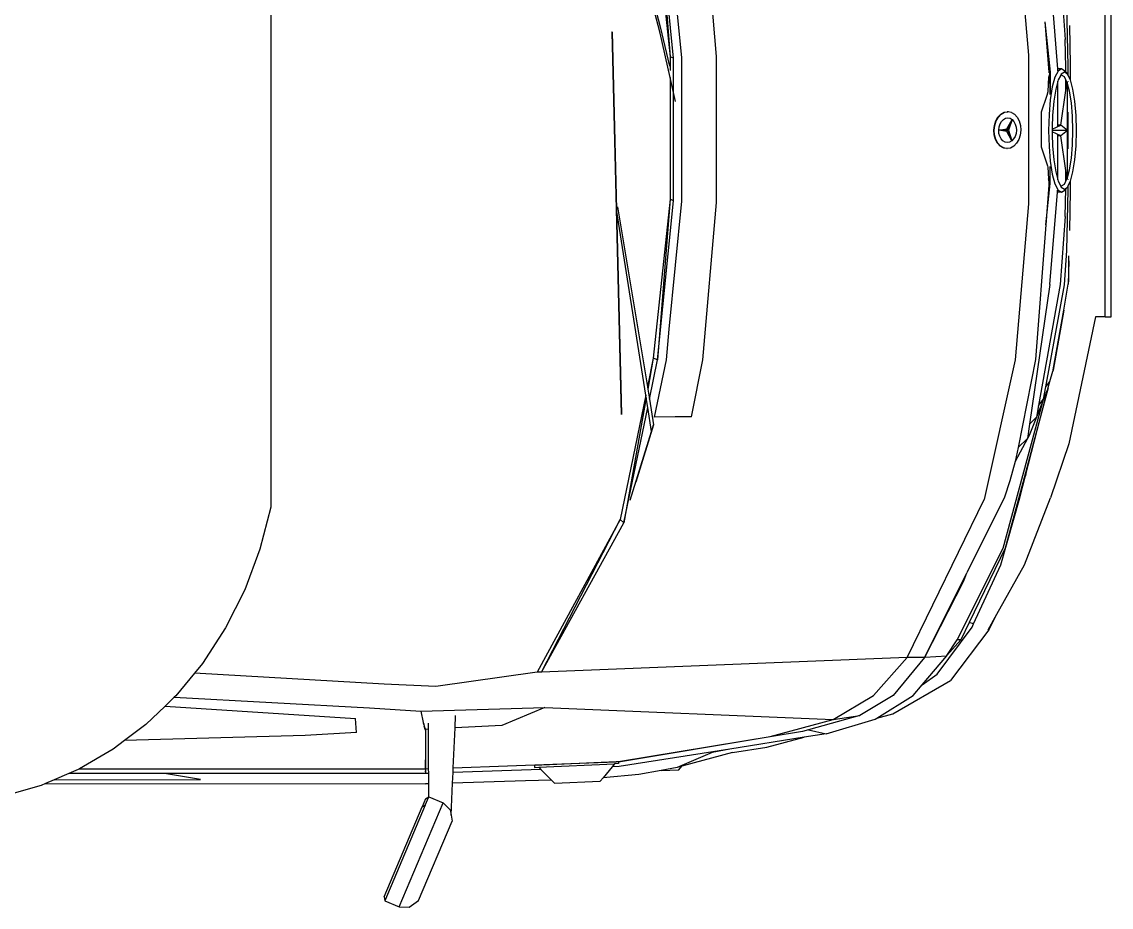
# Model space of a CAD drawing. Header units: millimetres. Extents: x 44692 to 333458, y -26854 to 14445.
# Drawn here: x 170946 to 172587, y 5504 to 6837 of the extents above; entities that cross this region are included whole.
import ezdxf

# ---------------------------------------------------------------- set-up
doc = ezdxf.new("R2010")
doc.units = ezdxf.units.MM
doc.header["$LTSCALE"] = 100
doc.layers.add('Transporte semielaborado', color=30, linetype='Continuous')

msp = doc.modelspace()

# ---------------------------------------------------------------- linework, layer by layer
at = {"layer": 'Transporte semielaborado'}
for p, q in [((171321.399, 7254.032), (171321.399, 6105.772)), ((171826.565, 7141.276), (171908.042, 6829.385)), ((171908.042, 6819.788), (171844.962, 7065.756)), ((171897.615, 7023.895), (171923.101, 6784.395)), ((171904.12, 7021.255), (171923.101, 6784.395)), ((171928.113, 6782.11), (171904.12, 7021.255)), ((171992.995, 6784.547), (171972.43, 7021.465)), ((172442.737, 7021.465), (172462.785, 6786.61)), ((171940.695, 6782.583), (171921.355, 6975.35)), ((172578.213, 6392.577), (172578.213, 6962.537)), ((172587.49, 6392.577), (172587.49, 6962.537)), ((172507.139, 6765.941), (172495.166, 6912.859)), ((172510.497, 6912.834), (172518.268, 6810.259)), ((172522.514, 6770.202), (172520.545, 6861.693)), ((171908.042, 6829.385), (171921.883, 6769.911)), ((172487.571, 6836.859), (172487.558, 6836.987)), ((172487.571, 6836.859), (172493.369, 6760.907)), ((172487.571, 6836.859), (172495.306, 6760.833)), ((172524.579, 6831.342), (172525.855, 6771.872)), ((171835.516, 6821.765), (171835.234, 6820.915)), ((171835.234, 6820.915), (171843.542, 6492.887)), ((171835.516, 6821.765), (171849.797, 6245.938)), ((171843.542, 6492.887), (171835.516, 6821.765)), ((171923.101, 6752.9), (171908.042, 6819.788)), ((172519.172, 6768.531), (172518.268, 6810.259)), ((171928.113, 6782.11), (171923.101, 6784.395)), ((171923.101, 6784.395), (171923.101, 6763.377)), ((171928.113, 6731.941), (171928.113, 6782.11)), ((171940.695, 6566.679), (171940.695, 6782.583)), ((171992.995, 6564.714), (171992.995, 6784.547)), ((172462.785, 6786.61), (172462.785, 6562.652)), ((172507.42, 6762.78), (172502.768, 6753.512)), ((172512.412, 6765.941), (172507.139, 6765.941)), ((172507.255, 6764.513), (172507.139, 6765.941)), ((172507.255, 6763.195), (172507.255, 6764.513)), ((172512.412, 6765.941), (172507.42, 6762.78)), ((172516.949, 6761.302), (172512.207, 6758.299)), ((172517.404, 6762.78), (172512.412, 6765.941)), ((172521.692, 6758.299), (172516.949, 6761.302)), ((172517.404, 6762.78), (172519.172, 6760.932)), ((172519.172, 6760.932), (172519.172, 6768.531)), ((172522.514, 6756.662), (172522.514, 6770.202)), ((172525.855, 6771.872), (172525.855, 6750.005)), ((171923.101, 6752.9), (171923.101, 6569.753)), ((171928.113, 6730.638), (171923.101, 6752.9)), ((172493.269, 6753.994), (172491.987, 6731.464)), ((172493.352, 6754.716), (172493.231, 6754.347)), ((172493.269, 6753.994), (172493.319, 6754.149)), ((172495.275, 6760.298), (172493.319, 6754.149)), ((172493.352, 6754.716), (172493.319, 6754.149)), ((172495.311, 6760.702), (172493.352, 6754.716)), ((172493.369, 6760.907), (172495.311, 6760.786)), ((172493.369, 6760.907), (172493.444, 6759.916)), ((172495.275, 6760.298), (172495.311, 6760.495)), ((172495.275, 6760.298), (172495.338, 6760.495)), ((172495.316, 6727.515), (172495.275, 6760.298)), ((172495.338, 6760.785), (172495.306, 6760.833)), ((172495.311, 6760.786), (172495.306, 6760.833)), ((172495.311, 6760.786), (172495.338, 6760.785)), ((172495.338, 6760.785), (172495.311, 6760.702)), ((172495.311, 6760.495), (172495.311, 6760.702)), ((172495.338, 6760.495), (172495.311, 6760.702)), ((172495.338, 6760.495), (172495.311, 6760.495)), ((172495.338, 6760.495), (172495.316, 6727.515)), ((172502.768, 6753.512), (172498.774, 6738.769)), ((172507.255, 6747.53), (172503.993, 6735.489)), ((172507.788, 6749.495), (172507.255, 6747.53)), ((172507.255, 6681.205), (172507.255, 6747.53)), ((172510.908, 6755.711), (172507.788, 6749.495)), ((172512.207, 6758.299), (172510.908, 6755.711)), ((172512.412, 6756.664), (172510.908, 6755.711)), ((172516.905, 6753.819), (172512.412, 6756.664)), ((172519.172, 6749.302), (172516.905, 6753.819)), ((172519.172, 6760.932), (172521.692, 6758.299)), ((172521.004, 6745.652), (172519.172, 6749.302)), ((172519.172, 6745.652), (172519.172, 6749.302)), ((172521.004, 6745.652), (172519.172, 6745.652)), ((172519.172, 6733.298), (172521.004, 6745.652)), ((172519.172, 6733.298), (172519.172, 6745.652)), ((172521.567, 6743.723), (172521.57, 6746.078)), ((172522.514, 6756.662), (172521.692, 6758.299)), ((172525.855, 6750.005), (172522.514, 6756.662)), ((172522.514, 6746.37), (172522.514, 6746.788)), ((172523.71, 6747.409), (172523.647, 6747.641)), ((172526.111, 6749.495), (172525.855, 6750.005)), ((172525.855, 6749.302), (172525.855, 6749.273)), ((172529.906, 6735.489), (172526.111, 6749.495)), ((171928.113, 6567.151), (171928.113, 6730.638)), ((171931.255, 6716.68), (171928.113, 6730.638)), ((172491.987, 6731.464), (172490.262, 6726.146)), ((172498.774, 6738.769), (172495.708, 6719.556)), ((172503.993, 6735.489), (172501.081, 6717.237)), ((172511.448, 6681.205), (172519.172, 6733.298)), ((172521.486, 6673.171), (172521.567, 6743.723)), ((172524.687, 6732.209), (172521.567, 6743.723)), ((172527.446, 6714.917), (172524.687, 6732.209)), ((172532.818, 6717.237), (172529.906, 6735.489)), ((172490.262, 6726.146), (172481.996, 6700.667)), ((172495.708, 6719.556), (172493.781, 6697.182)), ((172501.081, 6717.237), (172499.25, 6695.981)), ((172529.18, 6694.781), (172527.446, 6714.917)), ((172534.648, 6695.981), (172532.818, 6717.237)), ((172416.915, 6693.45), (172421.137, 6697.856)), ((172417.622, 6693.423), (172421.844, 6697.829)), ((172421.137, 6697.856), (172426.006, 6700.617)), ((172421.844, 6697.829), (172426.713, 6700.59)), ((172426.006, 6700.617), (172431.19, 6701.546)), ((172426.713, 6700.59), (172431.897, 6701.519)), ((172432.561, 6701.394), (172430.562, 6701.267)), ((172431.19, 6701.546), (172431.897, 6701.519)), ((172437.041, 6700.551), (172431.897, 6701.519)), ((172437.041, 6700.551), (172441.797, 6697.754)), ((172441.797, 6697.754), (172445.839, 6693.317)), ((172481.996, 6700.667), (172481.996, 6648.594)), ((172493.781, 6697.182), (172493.124, 6673.171)), ((172499.25, 6695.981), (172498.77, 6678.429)), ((172522.514, 6645.469), (172522.514, 6700.873)), ((172535.273, 6673.171), (172534.648, 6695.981)), ((172410.67, 6673.799), (172411.497, 6680.997)), ((172411.377, 6673.773), (172412.204, 6680.971)), ((172411.497, 6680.997), (172413.627, 6687.7)), ((172412.204, 6680.971), (172414.334, 6687.673)), ((172413.627, 6687.7), (172416.915, 6693.45)), ((172414.334, 6687.673), (172417.622, 6693.423)), ((172418.579, 6678.546), (172419.999, 6683.015)), ((172419.999, 6683.015), (172422.191, 6686.848)), ((172422.191, 6686.848), (172425.006, 6689.785)), ((172425.006, 6689.785), (172428.252, 6691.626)), ((172428.252, 6691.626), (172431.708, 6692.245)), ((172430.355, 6675.541), (172438.308, 6689.735)), ((172431.708, 6692.245), (172435.137, 6691.6)), ((172432.009, 6673.671), (172438.308, 6689.735)), ((172438.308, 6689.735), (172432.992, 6673.691)), ((172435.137, 6691.6), (172438.308, 6689.735)), ((172438.308, 6689.735), (172441.002, 6686.777)), ((172441.002, 6686.777), (172443.038, 6682.928)), ((172443.038, 6682.928), (172444.276, 6678.45)), ((172445.839, 6693.317), (172448.892, 6687.543)), ((172448.892, 6687.543), (172450.749, 6680.826)), ((172450.749, 6680.826), (172451.282, 6673.623)), ((172498.684, 6675.298), (172511.448, 6681.205)), ((172511.448, 6681.205), (172507.255, 6681.205)), ((172507.255, 6679.644), (172507.255, 6681.205)), ((172521.486, 6673.171), (172511.448, 6681.205)), ((172529.771, 6673.171), (172529.18, 6694.781)), ((172411.203, 6666.596), (172410.67, 6673.799)), ((172413.06, 6659.879), (172411.203, 6666.596)), ((172411.91, 6666.569), (172411.377, 6673.773)), ((172413.766, 6659.852), (172411.91, 6666.569)), ((172418.028, 6673.748), (172418.579, 6678.546)), ((172418.028, 6673.748), (172430.355, 6675.541)), ((172430.457, 6671.693), (172418.028, 6673.748)), ((172418.383, 6668.946), (172418.028, 6673.748)), ((172432.009, 6673.671), (172418.028, 6673.748)), ((172419.621, 6664.467), (172418.383, 6668.946)), ((172421.656, 6660.618), (172419.621, 6664.467)), ((172432.009, 6673.671), (172430.355, 6675.541)), ((172432.009, 6673.671), (172430.457, 6671.693)), ((172437.653, 6657.61), (172430.457, 6671.693)), ((172432.009, 6673.671), (172432.992, 6673.691)), ((172432.009, 6673.671), (172437.653, 6657.61)), ((172432.992, 6673.691), (172437.653, 6657.61)), ((172442.66, 6664.381), (172440.468, 6660.547)), ((172444.08, 6668.849), (172442.66, 6664.381)), ((172444.631, 6673.648), (172444.08, 6668.849)), ((172444.276, 6678.45), (172444.631, 6673.648)), ((172450.455, 6666.425), (172448.325, 6659.722)), ((172451.282, 6673.623), (172450.455, 6666.425)), ((172493.124, 6673.171), (172493.781, 6649.16)), ((172498.684, 6675.298), (172498.626, 6673.171)), ((172521.486, 6673.171), (172498.626, 6673.171)), ((172498.626, 6673.171), (172498.684, 6671.044)), ((172498.77, 6678.429), (172498.684, 6675.298)), ((172511.448, 6665.137), (172498.684, 6671.044)), ((172498.684, 6671.044), (172498.77, 6667.913)), ((172498.77, 6667.913), (172499.25, 6650.361)), ((172507.255, 6665.137), (172507.255, 6666.698)), ((172511.448, 6665.137), (172507.255, 6665.137)), ((172507.255, 6598.812), (172507.255, 6665.137)), ((172521.486, 6673.171), (172511.448, 6665.137)), ((172519.172, 6613.044), (172511.448, 6665.137)), ((172521.567, 6602.619), (172521.486, 6673.171)), ((172529.18, 6651.561), (172529.771, 6673.171)), ((172534.648, 6650.361), (172535.273, 6673.171)), ((172416.113, 6654.105), (172413.06, 6659.879)), ((172416.82, 6654.078), (172413.766, 6659.852)), ((172420.155, 6649.668), (172416.113, 6654.105)), ((172420.862, 6649.641), (172416.82, 6654.078)), ((172424.911, 6646.871), (172420.155, 6649.668)), ((172425.617, 6646.844), (172420.862, 6649.641)), ((172424.351, 6657.66), (172421.656, 6660.618)), ((172427.521, 6655.795), (172424.351, 6657.66)), ((172430.055, 6645.903), (172424.911, 6646.871)), ((172430.762, 6645.877), (172425.617, 6646.844)), ((172430.951, 6655.15), (172427.521, 6655.795)), ((172435.946, 6646.805), (172430.762, 6645.877)), ((172434.407, 6655.769), (172430.951, 6655.15)), ((172437.653, 6657.61), (172434.407, 6655.769)), ((172440.814, 6649.567), (172435.946, 6646.805)), ((172440.468, 6660.547), (172437.653, 6657.61)), ((172445.037, 6653.972), (172440.814, 6649.567)), ((172448.325, 6659.722), (172445.037, 6653.972)), ((172481.996, 6648.594), (172491.3, 6619.914)), ((172493.781, 6649.16), (172495.708, 6626.786)), ((172499.25, 6650.361), (172501.081, 6629.105)), ((172527.446, 6631.425), (172529.18, 6651.561)), ((172532.818, 6629.105), (172534.648, 6650.361)), ((172430.055, 6645.903), (172430.762, 6645.877)), ((172524.687, 6614.133), (172527.446, 6631.425)), ((172491.3, 6619.914), (172491.987, 6617.798)), ((172491.987, 6617.798), (172493.002, 6600.5)), ((172495.338, 6593.363), (172495.334, 6618.821)), ((172495.708, 6626.786), (172498.774, 6607.573)), ((172501.081, 6629.105), (172503.993, 6610.853)), ((172521.567, 6602.619), (172524.687, 6614.133)), ((172529.906, 6610.853), (172532.818, 6629.105)), ((172495.338, 6593.363), (172493.002, 6600.5)), ((172493.002, 6600.5), (172493.428, 6593.244)), ((172498.774, 6607.573), (172502.768, 6592.83)), ((172503.993, 6610.853), (172507.255, 6598.812)), ((172507.255, 6598.812), (172507.788, 6596.847)), ((172521.004, 6600.69), (172519.172, 6613.044)), ((172519.172, 6600.69), (172519.172, 6613.044)), ((172521.004, 6600.69), (172519.172, 6600.69)), ((172519.172, 6597.04), (172521.004, 6600.69)), ((172519.172, 6597.04), (172519.172, 6600.69)), ((172521.57, 6600.264), (172521.567, 6602.619)), ((172522.514, 6599.554), (172522.514, 6599.972)), ((172523.647, 6598.701), (172523.71, 6598.933)), ((172526.111, 6596.847), (172529.906, 6610.853)), ((172489.007, 6531.245), (172495.338, 6593.363)), ((172493.565, 6590.92), (172489.007, 6531.245)), ((172495.338, 6593.363), (172493.428, 6593.244)), ((172493.428, 6593.244), (172493.565, 6590.92)), ((172502.768, 6592.83), (172507.42, 6583.562)), ((172506.514, 6580.401), (172506.739, 6583.161)), ((172507.42, 6583.562), (172512.412, 6580.401)), ((172507.788, 6596.847), (172510.908, 6590.631)), ((172510.908, 6590.631), (172512.412, 6589.678)), ((172510.908, 6590.631), (172512.207, 6588.043)), ((172512.207, 6588.043), (172516.949, 6585.04)), ((172512.412, 6589.678), (172516.905, 6592.523)), ((172512.412, 6580.401), (172517.404, 6583.562)), ((172516.905, 6592.523), (172519.172, 6597.04)), ((172516.949, 6585.04), (172521.692, 6588.043)), ((172519.168, 6585.405), (172517.404, 6583.562)), ((172518.259, 6543.478), (172519.168, 6585.405)), ((172521.692, 6588.043), (172519.168, 6585.405)), ((172520.545, 6492.455), (172522.514, 6583.946)), ((172521.692, 6588.043), (172522.514, 6589.68)), ((172522.514, 6589.68), (172525.855, 6596.337)), ((172522.514, 6583.946), (172522.514, 6589.68)), ((172525.855, 6582.276), (172524.579, 6522.806)), ((172525.855, 6597.069), (172525.855, 6597.04)), ((172525.855, 6596.337), (172526.111, 6596.847)), ((172525.855, 6596.337), (172525.855, 6582.276)), ((171923.101, 6569.753), (171897.615, 6330.253)), ((171923.101, 6569.753), (171904.12, 6328.007)), ((171904.12, 6328.007), (171928.113, 6567.151)), ((171921.355, 6373.912), (171940.695, 6566.679)), ((171928.113, 6567.151), (171923.101, 6569.753)), ((171972.43, 6327.797), (171992.995, 6564.714)), ((172495.166, 6441.289), (172506.514, 6580.401)), ((172512.412, 6580.401), (172506.514, 6580.401)), ((171842.473, 6554.277), (171843.846, 6558.422)), ((171886.273, 6274.808), (171842.473, 6554.277)), ((171843.846, 6558.422), (171888.767, 6287)), ((172462.785, 6562.652), (172442.737, 6327.797)), ((172518.259, 6543.478), (172510.497, 6441.314)), ((172489.007, 6531.245), (172473.516, 6328.434)), ((171849.584, 6245.3), (171843.542, 6492.887)), ((172516.894, 6440.917), (172520.545, 6492.455)), ((172523.591, 6476.811), (172523.591, 6484.238)), ((172523.591, 6476.811), (172522.839, 6441.738)), ((172523.591, 6446.003), (172523.591, 6476.811)), ((172495.166, 6441.289), (172464.63, 6231.076)), ((172510.497, 6441.314), (172478.021, 6259.067)), ((172489.083, 6287.369), (172516.894, 6440.917)), ((172515.961, 6402.778), (172522.839, 6441.738)), ((172522.839, 6441.738), (172523.591, 6446.003)), ((172515.961, 6402.778), (172499.915, 6312.509)), ((172500.035, 6312.56), (172515.961, 6402.778)), ((172563.851, 6392.577), (172523.608, 6201.475)), ((172578.213, 6392.577), (172563.851, 6392.577)), ((172578.213, 6392.577), (172587.49, 6392.577)), ((171917.367, 6327.966), (171921.355, 6373.912)), ((171897.615, 6330.253), (171888.767, 6287)), ((171897.615, 6330.253), (171889.315, 6283.689)), ((171891.833, 6268.474), (171904.12, 6328.007)), ((171904.12, 6328.007), (171897.615, 6330.253)), ((171899.504, 6241.417), (171917.367, 6327.966)), ((171955.096, 6241.919), (171972.43, 6327.797)), ((172442.737, 6327.797), (172396.18, 6117.3)), ((172473.516, 6328.434), (172447.26, 6195.967)), ((172495.086, 6295.219), (172499.618, 6310.838)), ((172499.915, 6312.509), (172499.618, 6310.838)), ((172499.618, 6310.838), (172499.907, 6311.833)), ((172499.907, 6311.833), (172500.035, 6312.56)), ((172500.035, 6312.56), (172499.915, 6312.509)), ((171888.767, 6287), (171889.315, 6283.689)), ((172492.407, 6285.68), (172454.256, 6142.759)), ((172458.875, 6155.073), (172492.407, 6285.68)), ((172485.717, 6268.786), (172489.083, 6287.369)), ((172492.407, 6285.68), (172485.717, 6268.786)), ((172489.083, 6287.369), (172495.086, 6295.219)), ((172492.407, 6285.68), (172493.044, 6288.18)), ((172493.044, 6288.18), (172495.086, 6295.219)), ((171886.273, 6274.808), (171847.975, 6087.591)), ((171886.955, 6270.453), (171853.468, 6082.589)), ((171886.955, 6270.453), (171886.273, 6274.808)), ((171889.237, 6255.896), (171886.955, 6270.453)), ((171889.315, 6283.689), (171891.833, 6268.474)), ((171853.468, 6082.589), (171889.237, 6255.896)), ((171894.88, 6219.887), (171889.237, 6255.896)), ((171891.833, 6268.474), (171898.211, 6229.938)), ((172424.83, 6044.372), (172485.717, 6268.786)), ((172485.717, 6268.786), (172474.872, 6241.394)), ((172478.021, 6259.067), (172474.872, 6241.394)), ((172478.021, 6259.067), (172485.717, 6268.786)), ((171849.797, 6245.938), (171849.584, 6245.3)), ((171930.766, 6241.919), (171899.504, 6241.417)), ((171955.096, 6241.919), (171930.766, 6241.919)), ((172474.872, 6241.394), (172464.026, 6214.002)), ((172464.63, 6231.076), (172474.872, 6241.394)), ((171862.858, 6116.574), (171894.88, 6219.887)), ((171898.211, 6229.938), (171871.582, 6143.84)), ((171894.88, 6219.887), (171898.211, 6229.938)), ((172464.63, 6231.076), (172461.449, 6209.181)), ((172461.449, 6209.181), (172443.06, 6174.777)), ((172461.449, 6209.181), (172447.26, 6195.967)), ((172464.026, 6214.002), (172461.449, 6209.181)), ((172447.26, 6195.967), (172443.06, 6174.777)), ((172523.608, 6201.475), (172496.228, 6119.905)), ((172443.06, 6174.777), (172434.667, 6145.849)), ((172449.846, 6119.905), (172458.875, 6155.073)), ((172458.875, 6155.073), (172454.256, 6142.759)), ((172434.667, 6145.849), (172426.837, 6121.039)), ((172454.256, 6142.759), (172427.92, 6044.097)), ((171321.399, 6105.772), (171305.186, 6042.508)), ((172279.934, 5879.49), (172396.18, 6117.3)), ((172426.837, 6121.039), (172369.942, 6006.863)), ((172421.427, 6019.214), (172449.846, 6119.905)), ((172456.8, 6019.214), (172496.228, 6119.905)), ((171847.975, 6087.591), (171722.654, 5857.453)), ((171729.255, 5857.72), (171847.975, 6087.591)), ((171729.255, 5857.72), (171853.468, 6082.589)), ((171847.975, 6087.591), (171853.468, 6082.589)), ((171305.186, 6042.508), (171282.436, 5981.718)), ((172355.577, 5906.245), (172424.83, 6044.372)), ((172427.92, 6044.097), (172373.633, 5932.457)), ((172306.879, 5880.291), (172369.942, 6006.863)), ((172365.424, 5994.933), (172369.942, 6006.863)), ((172380.089, 5930.046), (172421.427, 6019.214)), ((172415.098, 5944.665), (172456.8, 6019.214)), ((172306.879, 5880.291), (172365.424, 5994.933)), ((171282.436, 5981.718), (171253.452, 5924.212)), ((172402.058, 5921.353), (172415.098, 5944.665)), ((172403.371, 5921.353), (172415.098, 5944.665)), ((172325.513, 5854.441), (172377.91, 5925.347)), ((172373.633, 5932.457), (172360.886, 5906.245)), ((172380.089, 5930.046), (172373.633, 5932.457)), ((172377.91, 5925.347), (172380.089, 5930.046)), ((171253.452, 5924.212), (171218.619, 5870.758)), ((172403.371, 5921.353), (172345.226, 5845.194)), ((172360.886, 5906.245), (172339.931, 5882.526)), ((172339.931, 5882.526), (172355.577, 5906.245)), ((172360.886, 5906.245), (172355.577, 5906.245)), ((172279.934, 5879.49), (171792.047, 5859.894)), ((172229.577, 5822.152), (172279.934, 5879.49)), ((172306.47, 5879.49), (172258.971, 5822.152)), ((172306.47, 5879.49), (172279.934, 5879.49)), ((172302.838, 5838.566), (172339.806, 5882.336)), ((172306.47, 5879.49), (172306.879, 5880.291)), ((172306.879, 5880.291), (172339.806, 5882.336)), ((172339.806, 5882.336), (172339.931, 5882.526)), ((171218.619, 5870.758), (171206.559, 5856.157)), ((171792.047, 5859.894), (171729.255, 5857.72)), ((171206.559, 5856.157), (171178.404, 5822.068)), ((171492.458, 5839.314), (171206.559, 5856.157)), ((171722.654, 5857.453), (171570.068, 5836.164)), ((171729.255, 5857.72), (171722.654, 5857.453)), ((172258.306, 5794.629), (172345.226, 5845.194)), ((172302.838, 5838.566), (172325.513, 5854.441)), ((171570.068, 5836.164), (171492.458, 5839.314)), ((172289.33, 5822.573), (172302.838, 5838.566)), ((171175.988, 5819.749), (171162.17, 5806.478)), ((171178.404, 5822.068), (171175.988, 5819.749)), ((171175.988, 5819.749), (171470.318, 5803.594)), ((172168.534, 5786.075), (172229.577, 5822.152)), ((172258.971, 5822.152), (172209.023, 5792.385)), ((172234.435, 5788.35), (172289.33, 5822.573)), ((171162.17, 5806.478), (171133.341, 5778.793)), ((171162.17, 5806.478), (171449.272, 5787.7)), ((171470.318, 5803.594), (171547.448, 5798.793)), ((171547.448, 5798.793), (171734.355, 5804.107)), ((171547.448, 5798.793), (171550.888, 5781.905)), ((171734.355, 5804.107), (171669.767, 5777.091)), ((171734.355, 5804.107), (172168.534, 5786.075)), ((172234.435, 5788.35), (172258.306, 5794.629)), ((171133.341, 5778.793), (171101.045, 5754.372)), ((171450.7, 5766.641), (171449.272, 5787.7)), ((171550.888, 5781.905), (171551.206, 5780.898)), ((171551.187, 5780.853), (171551.206, 5780.898)), ((171551.211, 5780.769), (171551.187, 5780.853)), ((171551.211, 5780.769), (171551.267, 5780.701)), ((171551.274, 5780.548), (171551.267, 5780.701)), ((171551.274, 5780.548), (171551.837, 5778.573)), ((171551.274, 5780.548), (171551.821, 5778.945)), ((171551.837, 5778.573), (171551.821, 5778.945)), ((171551.821, 5778.945), (171552.621, 5776.408)), ((171551.837, 5778.573), (171552.644, 5775.739)), ((171559.2, 5771.412), (171559.183, 5780.868)), ((171599.033, 5773.458), (171599.866, 5792.278)), ((171669.767, 5777.091), (171599.033, 5773.458)), ((172073.704, 5760.42), (172168.534, 5786.075)), ((172209.023, 5792.385), (172131.619, 5770.729)), ((172158.167, 5764.848), (172232.128, 5786.912)), ((172168.534, 5786.075), (172209.023, 5792.385)), ((172232.128, 5786.912), (172234.435, 5788.35)), ((171373.472, 5762.251), (171101.045, 5754.372)), ((171450.7, 5766.641), (171373.472, 5762.251)), ((171552.644, 5775.739), (171552.621, 5776.408)), ((171552.621, 5776.408), (171553.105, 5774.875)), ((171552.644, 5775.739), (171553.904, 5771.314)), ((171553.904, 5771.314), (171553.105, 5774.875)), ((171553.105, 5774.875), (171553.814, 5772.625)), ((171553.904, 5771.314), (171553.814, 5772.625)), ((171553.814, 5772.625), (171554.276, 5771.159)), ((171553.904, 5771.314), (171554.559, 5770.029)), ((171559.2, 5771.412), (171554.276, 5771.159)), ((171554.276, 5771.159), (171554.339, 5770.959)), ((171554.559, 5770.029), (171554.339, 5770.959)), ((171554.339, 5770.959), (171554.519, 5770.389)), ((171554.559, 5770.029), (171554.519, 5770.389)), ((171554.519, 5770.389), (171554.633, 5770.029)), ((171554.559, 5770.029), (171554.559, 5767.047)), ((171554.633, 5767.049), (171554.559, 5767.047)), ((171554.559, 5767.047), (171554.559, 5760.802)), ((171554.559, 5760.802), (171554.633, 5760.804)), ((171554.559, 5760.802), (171554.559, 5752.792)), ((171554.633, 5770.029), (171554.633, 5767.049)), ((171554.633, 5767.049), (171554.633, 5760.804)), ((171554.633, 5760.804), (171554.633, 5752.781)), ((171559.304, 5712.183), (171559.2, 5771.412)), ((171596.382, 5713.531), (171599.033, 5773.458)), ((172122.42, 5768.155), (171845.457, 5722.592)), ((171845.457, 5722.592), (172073.704, 5760.42)), ((172131.619, 5770.729), (172122.42, 5768.155)), ((172158.167, 5764.848), (172125.047, 5759.578)), ((172131.619, 5770.729), (172158.167, 5764.848)), ((171101.045, 5754.372), (171084.033, 5741.508)), ((171554.559, 5752.792), (171554.633, 5752.781)), ((171554.559, 5752.792), (171554.559, 5749.772)), ((171554.633, 5749.774), (171554.559, 5749.772)), ((171554.559, 5749.772), (171554.559, 5749.186)), ((171554.559, 5749.186), (171554.633, 5749.188)), ((171554.559, 5749.186), (171554.559, 5740.049)), ((171554.633, 5752.781), (171554.633, 5749.774)), ((171554.633, 5749.774), (171554.633, 5749.188)), ((171554.633, 5749.188), (171554.633, 5740.036)), ((172125.047, 5759.578), (172012.743, 5741.709)), ((172016.906, 5736.29), (172068.539, 5744.715)), ((172068.539, 5744.715), (172125.047, 5759.578)), ((171084.033, 5741.508), (171033.371, 5712.013)), ((171554.633, 5740.036), (171554.559, 5740.049)), ((171554.559, 5740.049), (171554.559, 5725.26)), ((171554.633, 5740.036), (171554.633, 5725.262)), ((172012.743, 5741.709), (171846.488, 5715.255)), ((171986.422, 5736.29), (171933.625, 5713.905)), ((172016.906, 5736.29), (171940.891, 5715.858)), ((172012.743, 5741.709), (171986.422, 5736.29)), ((171033.371, 5712.013), (171031.137, 5710.713)), ((171033.371, 5712.013), (171554.559, 5712.013)), ((171554.559, 5725.26), (171554.633, 5725.262)), ((171554.559, 5719.736), (171554.559, 5725.26)), ((171554.633, 5719.739), (171554.559, 5719.736)), ((171554.559, 5719.736), (171554.633, 5718.73)), ((171554.559, 5717.091), (171554.559, 5719.736)), ((171554.633, 5717.094), (171554.559, 5717.091)), ((171554.559, 5712.958), (171554.559, 5717.091)), ((171554.559, 5712.958), (171554.633, 5712.013)), ((171554.559, 5712.013), (171554.559, 5712.958)), ((171554.559, 5712.013), (171554.56, 5708.79)), ((171554.633, 5725.262), (171554.633, 5719.739)), ((171554.633, 5719.739), (171554.633, 5718.73)), ((171554.633, 5718.73), (171554.633, 5717.094)), ((171554.633, 5717.094), (171554.633, 5712.013)), ((171554.633, 5712.013), (171559.304, 5712.183)), ((171554.633, 5712.013), (171554.633, 5707.543)), ((171559.316, 5704.845), (171559.304, 5712.183)), ((171596.056, 5706.177), (171596.382, 5713.531)), ((171596.382, 5713.531), (171841.794, 5722.437)), ((171841.794, 5722.437), (171718.78, 5717.067)), ((171718.78, 5717.067), (171718.906, 5714.182)), ((171718.906, 5714.182), (171725.05, 5714.45)), ((171725.05, 5714.45), (171839.314, 5719.439)), ((171725.05, 5714.45), (171728.474, 5710.977)), ((171835.524, 5714.857), (171822.04, 5698.557)), ((171839.314, 5719.439), (171835.524, 5714.857)), ((171846.488, 5715.255), (171835.524, 5714.857)), ((171845.457, 5719.707), (171839.314, 5719.439)), ((171844.702, 5722.564), (171841.794, 5722.437)), ((171844.702, 5722.564), (171845.331, 5722.587)), ((171845.331, 5722.587), (171845.457, 5722.592)), ((171845.331, 5722.587), (171845.457, 5719.707)), ((171933.625, 5713.905), (171909.361, 5709.544)), ((171940.891, 5715.858), (171933.625, 5713.905)), ((171936.048, 5710.336), (171940.891, 5715.858)), ((170995.176, 5695.306), (170982.054, 5689.684)), ((171017.046, 5704.675), (170995.176, 5695.306)), ((170995.176, 5695.306), (171215.598, 5695.665)), ((171031.137, 5710.713), (171017.046, 5704.675)), ((171161.601, 5704.675), (171017.046, 5704.675)), ((171215.598, 5695.665), (171161.601, 5704.675)), ((171554.56, 5704.675), (171161.601, 5704.675)), ((171554.633, 5707.543), (171554.56, 5708.79)), ((171554.56, 5708.79), (171554.56, 5705.88)), ((171554.56, 5705.88), (171554.577, 5705.592)), ((171554.577, 5705.592), (171554.56, 5705.472)), ((171554.56, 5705.472), (171554.633, 5704.675)), ((171554.56, 5704.675), (171554.56, 5705.472)), ((171554.633, 5705.975), (171554.577, 5705.592)), ((171554.633, 5707.543), (171554.633, 5705.975)), ((171554.633, 5705.975), (171554.633, 5704.675)), ((171559.316, 5704.845), (171554.633, 5704.675)), ((171559.343, 5689.531), (171559.316, 5704.845)), ((171595.367, 5690.59), (171596.056, 5706.177)), ((171728.474, 5710.977), (171596.056, 5706.177)), ((171744.14, 5695.089), (171705.057, 5693.814)), ((171728.474, 5710.977), (171744.14, 5695.089)), ((171744.14, 5695.089), (171748.652, 5690.513)), ((171822.04, 5698.557), (171817.887, 5693.536)), ((171876.148, 5703.573), (171822.04, 5698.557)), ((171909.361, 5709.544), (171876.148, 5703.573)), ((171909.361, 5709.544), (171936.048, 5710.336)), ((170975.359, 5686.816), (170917.442, 5670.138)), ((170982.054, 5689.684), (170975.359, 5686.816)), ((170982.054, 5689.684), (171554.56, 5689.39)), ((171559.343, 5689.531), (171554.56, 5689.39)), ((171559.378, 5669.795), (171559.343, 5689.531)), ((171593.215, 5641.958), (171595.367, 5690.59)), ((171705.057, 5693.814), (171595.367, 5690.59)), ((171748.652, 5690.513), (171817.887, 5693.536)), ((171554.491, 5666.631), (171549.412, 5654.617)), ((171554.061, 5657.086), (171559.456, 5669.846)), ((171554.491, 5666.631), (171559.378, 5669.795)), ((171559.378, 5669.795), (171559.456, 5669.846)), ((171559.456, 5669.846), (171580.952, 5660.756)), ((171492.041, 5518.921), (171549.412, 5654.617)), ((171554.061, 5657.086), (171493.136, 5512.987)), ((171514.633, 5503.898), (171580.952, 5660.756)), ((171549.412, 5654.617), (171554.061, 5657.086)), ((171580.952, 5660.756), (171591.899, 5650.209)), ((171591.899, 5650.209), (171593.215, 5641.958)), ((171544.085, 5513.801), (171594.599, 5633.279)), ((171593.215, 5641.958), (171594.599, 5633.279)), ((171492.041, 5518.921), (171493.136, 5512.987)), ((171493.136, 5512.987), (171514.633, 5503.898)), ((171514.633, 5503.898), (171529.89, 5503.544)), ((171529.89, 5503.544), (171544.085, 5513.801))]:
    msp.add_line(p, q, dxfattribs=at)

doc.saveas('drawing.dxf')
